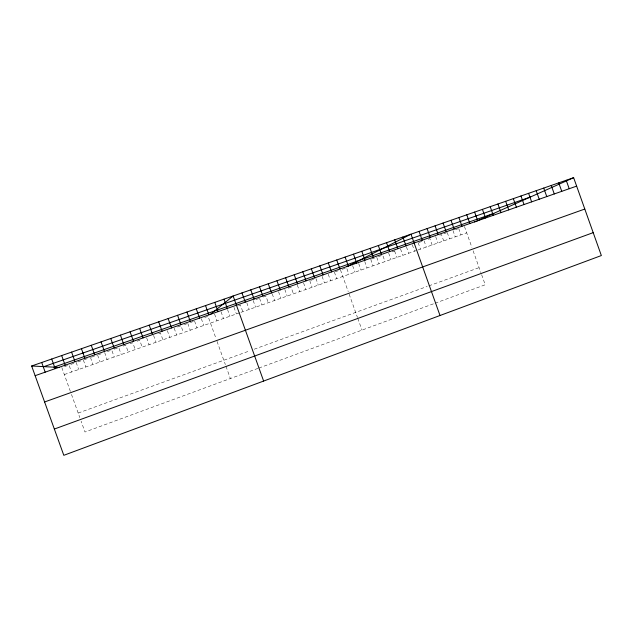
<?xml version="1.0" encoding="UTF-8"?>
<svg xmlns="http://www.w3.org/2000/svg" width="633" height="633" viewBox="0 0 633 633"><rect width="100%" height="100%" fill="white"/><g stroke="black" fill="none" stroke-linecap="round" stroke-linejoin="round"><path stroke-width="0.47" stroke-dasharray="3.17 2.37" d="M257.947 368.382L84.996 432.015L81.095 421.182M258.857 368.05L433.391 303.84M435.061 303.223L485.234 284.771L481.151 273.345M78.175 413.056L249.608 350.88M254.181 349.218L427.188 286.464M428.858 285.863L479.118 267.632M64.321 374.554L240.042 312.662M240.959 312.338L417.1 250.296M417.938 250.003L466.695 232.825M64.511 366.626L69.013 365.051L71.521 372.022M70.809 364.418L76.197 362.535L78.698 369.49M77.986 361.902L82.456 360.335M84.244 359.71L89.593 357.835M91.374 357.218L96.699 355.35M98.471 354.725L101.13 353.8M107.317 351.631L111.724 350.081L114.209 356.988M114.367 349.163L118.759 347.62L121.235 354.512M123.142 346.085L125.769 345.167L128.238 352.043M130.137 343.632L132.756 342.714L135.225 349.582M137.108 341.195L139.719 340.277L142.18 347.129M158.741 333.615L160.458 333.013L162.91 339.826M177.58 327.008L180.991 325.813L183.428 332.602M184.393 324.626L186.941 323.732M190.335 322.545L193.722 321.358M204.688 317.513L208.051 316.334L216.098 338.766M238.562 305.652L240.398 305.003L242.795 311.689M255.914 299.567L258.644 298.61M263.178 297.019L265.9 296.07L268.281 302.716M288.387 288.189L291.077 287.247L293.435 293.854M310.629 280.395L315.93 278.544L318.28 285.103M335.245 271.779L340.483 269.943L348.237 291.639M342.216 269.334L346.567 267.806L348.894 274.318M371.587 259.039L376.722 257.243L379.032 263.7M378.431 256.642L382.704 255.146L385.006 261.595M392.049 251.871L397.128 250.09M418.999 242.431L424.015 240.675L426.294 247.06M428.177 239.219L429.839 238.633L432.117 245.003M439.793 235.144L441.446 234.566L443.717 240.92M443.923 233.704L446.4 232.833M455.444 229.668L457.904 228.806M83.35 360.027L85.851 366.974M61.812 367.575L70.5 391.716M71.482 394.454L79.798 417.566M349.147 294.171L357.479 317.465M357.78 318.304L361.997 330.102M334.374 272.079L336.709 278.615M328.242 274.224L330.584 280.767M322.102 276.384L324.444 282.935M309.751 280.704L312.101 287.279M303.539 282.88L305.897 289.463M297.32 285.064L299.678 291.655M284.81 289.447L287.176 296.054M278.528 291.647L280.902 298.27M272.222 293.854L274.595 300.485M259.554 298.293L261.935 304.948M253.184 300.525L255.574 307.187M246.799 302.764L249.196 309.434M233.965 307.258L236.37 313.952M227.524 309.513L229.929 316.223M221.052 311.784L223.465 318.502M214.563 314.055L216.977 320.789M217.032 341.385L225.364 364.592M225.989 366.333L230.365 378.534M201.318 318.692L203.747 325.449M194.568 321.058L196.998 327.823M187.795 323.431L190.224 330.212M174.17 328.203L176.615 334.999M167.326 330.6L169.771 337.413M153.574 335.427L156.027 342.255M146.658 337.848L149.111 344.692M104.667 352.557L107.159 359.473M97.585 355.034L100.077 361.965M90.479 357.526L92.98 364.466M464.44 226.511L471.941 247.519M473.112 250.81L480.866 272.53M458.719 228.513L460.974 234.835M452.983 230.523L455.238 236.861M447.222 232.54L449.485 238.886M435.654 236.6L437.925 242.961M418.168 242.724L420.447 249.117M412.297 244.781L414.583 251.182M406.418 246.838L408.704 253.247M400.515 248.904L402.81 255.328M394.596 250.984L396.891 257.409M388.654 253.065L390.957 259.498M370.732 259.34L373.043 265.813M364.719 261.445L367.037 267.925M358.689 263.565L361.008 270.054M352.636 265.678L354.963 272.182"/><path stroke-width="0.95" d="M210.322 314.49L233.134 295.991L263.629 381.058M346.939 266.667L410.975 234.194L440.014 315.511M474.552 221.985L476.301 221.21M477.179 220.814L573.633 177.683L601.35 255.55L63.806 455.317L31.65 365.993L573.633 177.683M54.343 429.047L593.2 232.643M44.603 401.963L584.789 209.04M53.908 367.156L493.851 213.361M35.139 375.678L576.631 186.126M43.891 366.634L530.288 197.061M31.65 365.993L59.106 367.433M81.443 348.688L84.885 358.262M71.584 352.114L75.034 361.712M61.67 355.564L65.128 365.178M51.708 359.022L55.182 368.659M41.707 362.495L45.18 372.157M336.732 259.989L339.953 268.978M328.305 262.917L331.526 271.921M319.847 265.86L323.075 274.88M311.341 268.811L314.577 277.855M302.803 271.779L306.048 280.838M294.226 274.762L297.478 283.837M285.618 277.752L288.877 286.852M276.961 280.759L280.229 289.882M268.273 283.774L271.549 292.921M259.546 286.812L262.83 295.967M250.779 289.859L254.07 299.037M241.972 292.913L245.272 302.115M223.979 299.172L227.287 308.413M214.777 302.36L218.1 311.626M205.543 305.573L208.874 314.854M196.262 308.801L199.601 318.106M186.941 312.037L190.288 321.366M177.572 315.289L180.927 324.642M168.156 318.565L171.519 327.934M158.701 321.849L162.08 331.241M149.206 325.148L152.585 334.564M139.664 328.464L143.05 337.895M130.074 331.795L133.468 341.25M120.436 335.142L123.846 344.621M110.759 338.505L114.177 348.008M101.035 341.883L104.461 351.41M91.263 345.278L94.697 354.828M566.203 180.263L569.209 188.721M558.741 182.858L561.756 191.332M551.248 185.461L554.271 193.951M543.731 188.072L546.762 196.578M536.175 190.699L539.213 199.221M528.595 193.334L531.633 201.872M520.975 195.977L524.029 204.538M513.331 198.635L516.386 207.213M505.656 201.302L508.718 209.895M497.942 203.976L501.012 212.593M490.203 206.667L493.281 215.299M482.425 209.373L485.511 218.021M474.623 212.079L477.709 220.751M466.782 214.809L469.884 223.489M458.909 217.538L462.019 226.242M451.005 220.284L454.114 229.011M443.068 223.045L446.186 231.789M435.093 225.815L438.218 234.574M427.085 228.6L430.218 237.375M419.046 231.393L422.187 240.184M402.865 237.011L406.022 245.849M394.723 239.844L397.888 248.69M386.541 242.684L389.714 251.554M378.336 245.541L381.509 254.426M370.083 248.405L373.272 257.315M361.799 251.277L364.996 260.21M353.483 254.173L356.68 263.114M345.127 257.077L348.332 266.042"/></g></svg>
